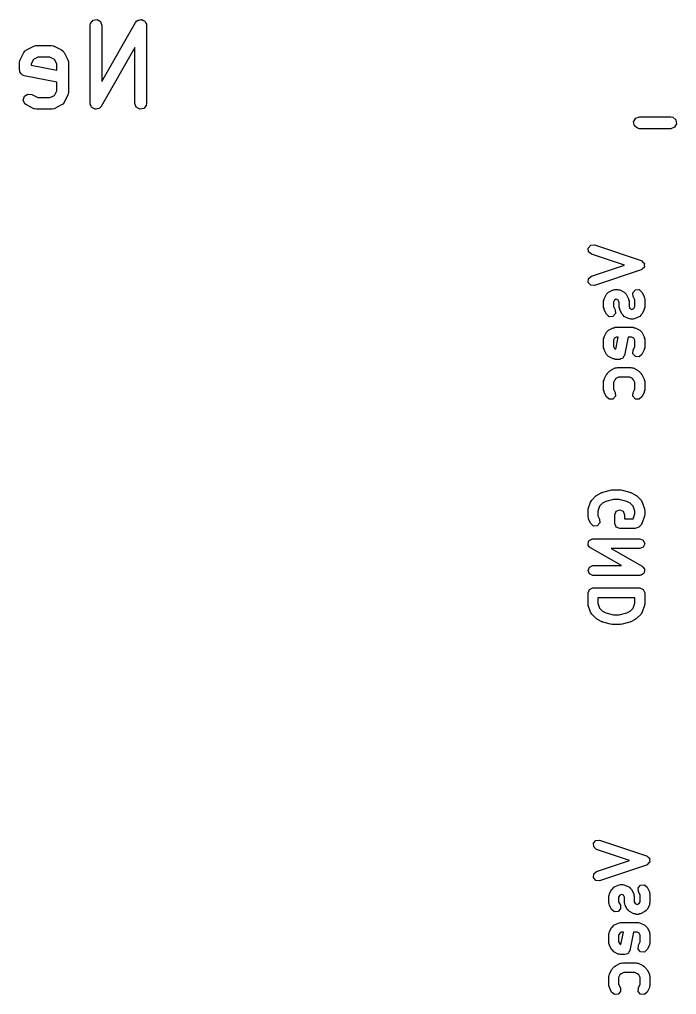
# Model space of a CAD drawing. Extents: x 83 to 117, y -103.5 to -70.8.
# Drawn here: x 108.57 to 116.97, y -86.66 to -74.18 of the extents above; entities that cross this region are included whole.
import ezdxf

# ---------------------------------------------------------------- set-up
doc = ezdxf.new("R2010")
doc.units = 0
doc.layers.add('BLACK', color=7, linetype='CONTINUOUS')

msp = doc.modelspace()

# ---------------------------------------------------------------- linework, layer by layer
at = {"layer": 'BLACK', "linetype": 'CONTINUOUS'}
for p, q in [((109.473, -74.2524), (109.477, -74.2267)), ((109.473, -75.2524), (109.473, -74.2524)), ((109.477, -74.2267), (109.51, -74.1874)), ((109.51, -74.1874), (109.561, -74.1785)), ((109.561, -74.1785), (109.605, -74.2042)), ((109.605, -74.2042), (109.623, -74.2524)), ((109.623, -74.97), (110.054, -74.2152)), ((109.623, -74.2524), (109.623, -74.97)), ((110.054, -74.2152), (110.071, -74.1951)), ((110.071, -74.1951), (110.077, -74.1927)), ((110.077, -74.1927), (110.082, -74.1874)), ((110.082, -74.1874), (110.101, -74.1841)), ((110.101, -74.1841), (110.119, -74.1774)), ((110.119, -74.1774), (110.125, -74.1797)), ((110.125, -74.1797), (110.132, -74.1785)), ((110.132, -74.1785), (110.149, -74.1882)), ((110.149, -74.1882), (110.167, -74.1947)), ((110.167, -74.1947), (110.17, -74.2007)), ((110.17, -74.2007), (110.176, -74.2042)), ((110.176, -74.2042), (110.183, -74.2223)), ((110.183, -74.2223), (110.193, -74.239)), ((110.193, -74.239), (110.192, -74.2459)), ((110.192, -74.2459), (110.194, -74.2524)), ((110.194, -74.2524), (110.194, -75.2524)), ((108.752, -74.5186), (108.777, -74.5112)), ((108.777, -74.5112), (108.781, -74.5122)), ((108.781, -74.5122), (108.786, -74.5107)), ((108.786, -74.5107), (108.976, -74.5107)), ((108.976, -74.5107), (109.002, -74.5152)), ((109.002, -74.5152), (109.005, -74.5181)), ((108.576, -74.695), (108.623, -74.5998)), ((108.623, -74.5998), (108.639, -74.5789)), ((108.639, -74.5789), (108.649, -74.5744)), ((108.649, -74.5744), (108.657, -74.5663)), ((108.657, -74.5663), (108.752, -74.5186)), ((109.005, -74.5181), (109.01, -74.5186)), ((109.01, -74.5186), (109.105, -74.5663)), ((109.105, -74.5663), (109.126, -74.5818)), ((109.126, -74.5818), (109.13, -74.5921)), ((109.13, -74.5921), (109.139, -74.5998)), ((109.139, -74.5998), (109.186, -74.695)), ((110.044, -74.5348), (109.613, -75.2896)), ((110.044, -75.2524), (110.044, -74.5348)), ((108.568, -74.7286), (108.572, -74.7029)), ((108.568, -74.8238), (108.568, -74.7286)), ((108.572, -74.7029), (108.575, -74.6995)), ((108.575, -74.6995), (108.576, -74.695)), ((108.746, -74.6892), (108.718, -74.7463)), ((108.718, -74.7463), (108.718, -74.7623)), ((108.718, -74.7623), (109.044, -74.8276)), ((108.803, -74.6607), (108.746, -74.6892)), ((108.958, -74.6607), (108.803, -74.6607)), ((109.016, -74.6892), (108.958, -74.6607)), ((109.044, -74.7463), (109.016, -74.6892)), ((109.044, -74.8276), (109.044, -74.7463)), ((109.186, -74.695), (109.194, -74.72)), ((109.194, -74.72), (109.193, -74.7244)), ((109.193, -74.7244), (109.194, -74.7286)), ((109.194, -74.7286), (109.194, -75.1095)), ((108.572, -74.8355), (108.568, -74.8238)), ((108.572, -74.8478), (108.572, -74.8355)), ((108.581, -74.8588), (108.572, -74.8478)), ((108.585, -74.872), (108.581, -74.8588)), ((108.596, -74.8782), (108.585, -74.872)), ((108.604, -74.8879), (108.596, -74.8782)), ((108.628, -74.8974), (108.604, -74.8879)), ((109.044, -74.9805), (108.628, -74.8974)), ((109.044, -75.0918), (109.044, -74.9805)), ((108.63, -75.1601), (108.673, -75.1318)), ((108.673, -75.1318), (108.724, -75.1377)), ((108.724, -75.1377), (108.803, -75.1774)), ((109.016, -75.1489), (109.044, -75.0918)), ((109.187, -75.1386), (109.186, -75.1431)), ((109.19, -75.1352), (109.187, -75.1386)), ((109.194, -75.1095), (109.19, -75.1352)), ((108.616, -75.2093), (108.63, -75.1601)), ((108.636, -75.2563), (108.616, -75.2093)), ((108.657, -75.2718), (108.636, -75.2563)), ((108.803, -75.1774), (108.958, -75.1774)), ((108.958, -75.1774), (109.016, -75.1489)), ((109.113, -75.2637), (109.105, -75.2718)), ((109.123, -75.2592), (109.113, -75.2637)), ((109.139, -75.2383), (109.123, -75.2592)), ((109.186, -75.1431), (109.139, -75.2383)), ((109.475, -75.2589), (109.473, -75.2524)), ((109.474, -75.2657), (109.475, -75.2589)), ((109.484, -75.2824), (109.474, -75.2657)), ((110.062, -75.3006), (110.044, -75.2524)), ((110.194, -75.2524), (110.19, -75.278)), ((108.752, -75.3195), (108.657, -75.2718)), ((108.757, -75.32), (108.752, -75.3195)), ((108.76, -75.3229), (108.757, -75.32)), ((108.786, -75.3274), (108.76, -75.3229)), ((108.976, -75.3274), (108.786, -75.3274)), ((108.98, -75.3258), (108.976, -75.3274)), ((108.985, -75.3269), (108.98, -75.3258)), ((109.01, -75.3195), (108.985, -75.3269)), ((109.105, -75.2718), (109.01, -75.3195)), ((109.49, -75.3006), (109.484, -75.2824)), ((109.496, -75.3041), (109.49, -75.3006)), ((109.5, -75.31), (109.496, -75.3041)), ((109.518, -75.3166), (109.5, -75.31)), ((109.535, -75.3262), (109.518, -75.3166)), ((109.541, -75.325), (109.535, -75.3262)), ((109.548, -75.3274), (109.541, -75.325)), ((109.566, -75.3207), (109.548, -75.3274)), ((109.585, -75.3173), (109.566, -75.3207)), ((109.59, -75.312), (109.585, -75.3173)), ((109.596, -75.3096), (109.59, -75.312)), ((109.613, -75.2896), (109.596, -75.3096)), ((110.106, -75.3262), (110.062, -75.3006)), ((110.157, -75.3173), (110.106, -75.3262)), ((110.19, -75.278), (110.157, -75.3173)), ((116.426, -75.487), (116.452, -75.4425)), ((116.435, -75.5375), (116.426, -75.487)), ((116.452, -75.4425), (116.5, -75.425)), ((116.5, -75.425), (116.9, -75.425)), ((116.9, -75.425), (116.926, -75.4295)), ((116.926, -75.4295), (116.965, -75.4625)), ((116.974, -75.513), (116.948, -75.5575)), ((116.965, -75.4625), (116.974, -75.513)), ((116.474, -75.5705), (116.435, -75.5375)), ((116.5, -75.575), (116.474, -75.5705)), ((116.9, -75.575), (116.5, -75.575)), ((116.948, -75.5575), (116.9, -75.575)), ((115.845, -77.1031), (115.876, -77.067)), ((115.848, -77.1508), (115.845, -77.1031)), ((115.876, -77.067), (115.924, -77.0636)), ((115.924, -77.0636), (116.524, -77.2636)), ((115.885, -77.1821), (115.848, -77.1508)), ((116.307, -77.3229), (115.885, -77.1821)), ((115.885, -77.4636), (116.307, -77.3229)), ((116.524, -77.3821), (115.924, -77.5821)), ((116.524, -77.2636), (116.528, -77.2666)), ((116.528, -77.3791), (116.524, -77.3821)), ((116.528, -77.2666), (116.532, -77.267)), ((116.532, -77.3788), (116.528, -77.3791)), ((116.532, -77.267), (116.545, -77.2819)), ((116.545, -77.3638), (116.532, -77.3788)), ((116.545, -77.2819), (116.56, -77.2949)), ((116.56, -77.3508), (116.545, -77.3638)), ((116.56, -77.2949), (116.561, -77.2996)), ((116.561, -77.3461), (116.56, -77.3508)), ((116.561, -77.2996), (116.564, -77.3031)), ((116.564, -77.3426), (116.561, -77.3461)), ((116.564, -77.3031), (116.562, -77.3229)), ((116.562, -77.3229), (116.564, -77.3426)), ((115.845, -77.5426), (115.848, -77.4949)), ((115.848, -77.4949), (115.885, -77.4636)), ((115.876, -77.5788), (115.845, -77.5426)), ((115.924, -77.5821), (115.876, -77.5788)), ((116.162, -77.6384), (116.177, -77.6374)), ((116.177, -77.6374), (116.19, -77.6318)), ((116.19, -77.6318), (116.219, -77.6318)), ((116.219, -77.6318), (116.232, -77.6374)), ((116.232, -77.6374), (116.247, -77.6384)), ((116.448, -77.6384), (116.495, -77.635)), ((116.495, -77.635), (116.532, -77.6663)), ((116.047, -77.7666), (116.048, -77.752)), ((116.048, -77.752), (116.077, -77.6949)), ((116.077, -77.6949), (116.092, -77.6819)), ((116.092, -77.6819), (116.105, -77.667)), ((116.105, -77.667), (116.162, -77.6384)), ((116.204, -77.757), (116.179, -77.7694)), ((116.229, -77.7694), (116.204, -77.757)), ((116.247, -77.6384), (116.304, -77.667)), ((116.304, -77.667), (116.317, -77.6819)), ((116.317, -77.6819), (116.332, -77.6949)), ((116.332, -77.6949), (116.36, -77.752)), ((116.36, -77.752), (116.361, -77.7666)), ((116.416, -77.6745), (116.448, -77.6384)), ((116.42, -77.7222), (116.416, -77.6745)), ((116.442, -77.7662), (116.42, -77.7222)), ((116.532, -77.6663), (116.56, -77.7235)), ((116.56, -77.7235), (116.561, -77.738)), ((116.561, -77.738), (116.567, -77.7514)), ((116.567, -77.7514), (116.567, -77.8657)), ((116.042, -77.78), (116.047, -77.7666)), ((116.042, -77.8657), (116.042, -77.78)), ((116.047, -77.8792), (116.042, -77.8657)), ((116.048, -77.8937), (116.047, -77.8792)), ((116.179, -77.7694), (116.167, -77.7948)), ((116.167, -77.7948), (116.167, -77.851)), ((116.167, -77.851), (116.189, -77.8949)), ((116.242, -77.7948), (116.229, -77.7694)), ((116.242, -77.8657), (116.242, -77.7948)), ((116.247, -77.8792), (116.242, -77.8657)), ((116.248, -77.8937), (116.247, -77.8792)), ((116.361, -77.7666), (116.367, -77.78)), ((116.367, -77.78), (116.367, -77.851)), ((116.367, -77.851), (116.379, -77.8763)), ((116.379, -77.8763), (116.404, -77.8887)), ((116.404, -77.8887), (116.429, -77.8763)), ((116.429, -77.8763), (116.442, -77.851)), ((116.442, -77.851), (116.442, -77.7662)), ((116.561, -77.8792), (116.56, -77.8937)), ((116.567, -77.8657), (116.561, -77.8792)), ((116.077, -77.9508), (116.048, -77.8937)), ((116.113, -77.9821), (116.077, -77.9508)), ((116.161, -77.9788), (116.113, -77.9821)), ((116.192, -77.9426), (116.161, -77.9788)), ((116.189, -77.8949), (116.192, -77.9426)), ((116.277, -77.9508), (116.248, -77.8937)), ((116.292, -77.9638), (116.277, -77.9508)), ((116.305, -77.9788), (116.292, -77.9638)), ((116.362, -78.0073), (116.305, -77.9788)), ((116.377, -78.0084), (116.362, -78.0073)), ((116.39, -78.0139), (116.377, -78.0084)), ((116.432, -78.0084), (116.419, -78.0139)), ((116.447, -78.0073), (116.432, -78.0084)), ((116.504, -77.9788), (116.447, -78.0073)), ((116.517, -77.9638), (116.504, -77.9788)), ((116.532, -77.9508), (116.517, -77.9638)), ((116.56, -77.8937), (116.532, -77.9508)), ((116.105, -78.1527), (116.162, -78.1241)), ((116.162, -78.1241), (116.177, -78.1231)), ((116.177, -78.1231), (116.19, -78.1175)), ((116.19, -78.1175), (116.419, -78.1175)), ((116.419, -78.0139), (116.39, -78.0139)), ((116.419, -78.1175), (116.432, -78.1231)), ((116.432, -78.1231), (116.447, -78.1241)), ((116.447, -78.1241), (116.504, -78.1527)), ((116.042, -78.2657), (116.047, -78.2523)), ((116.047, -78.2523), (116.048, -78.2378)), ((116.048, -78.2378), (116.077, -78.1806)), ((116.077, -78.1806), (116.092, -78.1676)), ((116.092, -78.1676), (116.105, -78.1527)), ((116.179, -78.2552), (116.167, -78.2805)), ((116.205, -78.2425), (116.179, -78.2552)), ((116.197, -78.3992), (116.228, -78.2425)), ((116.228, -78.2425), (116.205, -78.2425)), ((116.356, -78.2425), (116.308, -78.478)), ((116.404, -78.2425), (116.356, -78.2425)), ((116.429, -78.2552), (116.404, -78.2425)), ((116.442, -78.2805), (116.429, -78.2552)), ((116.504, -78.1527), (116.517, -78.1676)), ((116.517, -78.1676), (116.532, -78.1806)), ((116.532, -78.1806), (116.56, -78.2378)), ((116.56, -78.2378), (116.561, -78.2523)), ((116.561, -78.2523), (116.567, -78.2657)), ((116.042, -78.38), (116.042, -78.2657)), ((116.047, -78.3934), (116.042, -78.38)), ((116.167, -78.2805), (116.167, -78.3652)), ((116.167, -78.3652), (116.179, -78.3906)), ((116.42, -78.4092), (116.442, -78.3652)), ((116.442, -78.3652), (116.442, -78.2805)), ((116.567, -78.38), (116.561, -78.3934)), ((116.567, -78.2657), (116.567, -78.38)), ((116.048, -78.408), (116.047, -78.3934)), ((116.077, -78.4651), (116.048, -78.408)), ((116.092, -78.4781), (116.077, -78.4651)), ((116.105, -78.493), (116.092, -78.4781)), ((116.162, -78.5216), (116.105, -78.493)), ((116.179, -78.3906), (116.197, -78.3992)), ((116.291, -78.5099), (116.285, -78.5124)), ((116.298, -78.4931), (116.291, -78.5099)), ((116.308, -78.478), (116.298, -78.4931)), ((116.416, -78.4569), (116.42, -78.4092)), ((116.448, -78.493), (116.416, -78.4569)), ((116.495, -78.4964), (116.448, -78.493)), ((116.532, -78.4651), (116.495, -78.4964)), ((116.56, -78.408), (116.532, -78.4651)), ((116.561, -78.3934), (116.56, -78.408)), ((116.177, -78.5226), (116.162, -78.5216)), ((116.19, -78.5282), (116.177, -78.5226)), ((116.247, -78.5282), (116.19, -78.5282)), ((116.205, -78.6374), (116.219, -78.6318)), ((116.219, -78.6318), (116.39, -78.6318)), ((116.264, -78.5212), (116.247, -78.5282)), ((116.282, -78.5177), (116.264, -78.5212)), ((116.285, -78.5124), (116.282, -78.5177)), ((116.39, -78.6318), (116.403, -78.6374)), ((116.048, -78.7806), (116.077, -78.7235)), ((116.077, -78.7235), (116.085, -78.7167)), ((116.085, -78.7167), (116.089, -78.7072)), ((116.089, -78.7072), (116.117, -78.6787)), ((116.117, -78.6787), (116.127, -78.6747)), ((116.127, -78.6747), (116.133, -78.667)), ((116.133, -78.667), (116.191, -78.6384)), ((116.191, -78.6384), (116.205, -78.6374)), ((116.233, -78.7568), (116.198, -78.7742)), ((116.375, -78.7568), (116.233, -78.7568)), ((116.41, -78.7742), (116.375, -78.7568)), ((116.403, -78.6374), (116.418, -78.6384)), ((116.418, -78.6384), (116.475, -78.667)), ((116.475, -78.667), (116.482, -78.6747)), ((116.482, -78.6747), (116.491, -78.6787)), ((116.491, -78.6787), (116.52, -78.7072)), ((116.52, -78.7072), (116.524, -78.7167)), ((116.524, -78.7167), (116.532, -78.7235)), ((116.532, -78.7235), (116.56, -78.7806)), ((116.042, -78.8086), (116.047, -78.7951)), ((116.042, -78.9229), (116.042, -78.8086)), ((116.047, -78.7951), (116.048, -78.7806)), ((116.184, -78.7885), (116.167, -78.8233)), ((116.167, -78.8233), (116.167, -78.9081)), ((116.198, -78.7742), (116.184, -78.7885)), ((116.424, -78.7885), (116.41, -78.7742)), ((116.442, -78.8233), (116.424, -78.7885)), ((116.442, -78.9081), (116.442, -78.8233)), ((116.56, -78.7806), (116.561, -78.7951)), ((116.561, -78.7951), (116.567, -78.8086)), ((116.567, -78.8086), (116.567, -78.9229)), ((116.047, -78.9363), (116.042, -78.9229)), ((116.048, -78.9508), (116.047, -78.9363)), ((116.077, -79.008), (116.048, -78.9508)), ((116.113, -79.0393), (116.077, -79.008)), ((116.192, -78.9998), (116.161, -79.0359)), ((116.167, -78.9081), (116.189, -78.952)), ((116.189, -78.952), (116.192, -78.9998)), ((116.416, -78.9998), (116.42, -78.952)), ((116.448, -79.0359), (116.416, -78.9998)), ((116.42, -78.952), (116.442, -78.9081)), ((116.532, -79.0079), (116.495, -79.0393)), ((116.56, -78.9508), (116.532, -79.0079)), ((116.561, -78.9363), (116.56, -78.9508)), ((116.567, -78.9229), (116.561, -78.9363)), ((116.161, -79.0359), (116.113, -79.0393)), ((116.495, -79.0393), (116.448, -79.0359)), ((115.962, -80.2612), (116.019, -80.2327)), ((116.019, -80.2327), (116.026, -80.2322)), ((116.026, -80.2322), (116.032, -80.2279)), ((116.032, -80.2279), (116.146, -80.1994)), ((116.146, -80.1994), (116.154, -80.2005)), ((116.154, -80.2005), (116.161, -80.1975)), ((116.161, -80.1975), (116.247, -80.1975)), ((116.247, -80.1975), (116.254, -80.2005)), ((116.254, -80.2005), (116.262, -80.1994)), ((116.262, -80.1994), (116.377, -80.2279)), ((116.377, -80.2279), (116.382, -80.2322)), ((116.382, -80.2322), (116.389, -80.2327)), ((116.389, -80.2327), (116.447, -80.2612)), ((115.845, -80.4402), (115.874, -80.3545)), ((115.874, -80.3545), (115.883, -80.3435)), ((115.883, -80.3435), (115.889, -80.3301)), ((115.889, -80.3301), (115.946, -80.2729)), ((115.946, -80.2729), (115.955, -80.269)), ((115.955, -80.269), (115.962, -80.2612)), ((116.027, -80.3685), (115.987, -80.408)), ((116.069, -80.3475), (116.027, -80.3685)), ((116.169, -80.3225), (116.069, -80.3475)), ((116.239, -80.3225), (116.169, -80.3225)), ((116.34, -80.3475), (116.239, -80.3225)), ((116.382, -80.3685), (116.34, -80.3475)), ((116.421, -80.408), (116.382, -80.3685)), ((116.447, -80.2612), (116.453, -80.269)), ((116.453, -80.269), (116.463, -80.2729)), ((116.463, -80.2729), (116.52, -80.3301)), ((116.52, -80.3301), (116.525, -80.3435)), ((116.525, -80.3435), (116.535, -80.3545)), ((116.535, -80.3545), (116.564, -80.4402)), ((115.842, -80.46), (115.846, -80.4505)), ((115.842, -80.5457), (115.842, -80.46)), ((115.846, -80.4505), (115.845, -80.4402)), ((115.987, -80.408), (115.967, -80.4701)), ((115.967, -80.4701), (115.967, -80.531)), ((116.185, -80.5171), (116.203, -80.4729)), ((116.203, -80.4729), (116.247, -80.4546)), ((116.247, -80.4546), (116.291, -80.4729)), ((116.291, -80.4729), (116.31, -80.5171)), ((116.442, -80.4701), (116.421, -80.408)), ((116.421, -80.5689), (116.442, -80.507)), ((116.442, -80.507), (116.442, -80.4701)), ((116.564, -80.4402), (116.563, -80.4505)), ((116.563, -80.4505), (116.567, -80.46)), ((116.567, -80.46), (116.567, -80.5171)), ((115.847, -80.5592), (115.842, -80.5457)), ((115.848, -80.5737), (115.847, -80.5592)), ((115.877, -80.6308), (115.848, -80.5737)), ((115.913, -80.6621), (115.877, -80.6308)), ((115.992, -80.6226), (115.961, -80.6588)), ((115.967, -80.531), (115.989, -80.5749)), ((115.989, -80.5749), (115.992, -80.6226)), ((116.185, -80.6314), (116.185, -80.5171)), ((116.203, -80.6756), (116.185, -80.6314)), ((116.31, -80.5171), (116.31, -80.5689)), ((116.31, -80.5689), (116.421, -80.5689)), ((116.535, -80.6226), (116.525, -80.6336)), ((116.564, -80.5369), (116.535, -80.6226)), ((116.567, -80.5171), (116.563, -80.5266)), ((116.563, -80.5266), (116.564, -80.5369)), ((115.961, -80.6588), (115.913, -80.6621)), ((116.247, -80.6939), (116.203, -80.6756)), ((116.447, -80.6939), (116.247, -80.6939)), ((116.465, -80.6863), (116.447, -80.6939)), ((116.491, -80.6756), (116.465, -80.6863)), ((116.52, -80.6471), (116.491, -80.6756)), ((116.525, -80.6336), (116.52, -80.6471)), ((115.842, -80.8886), (115.848, -80.8736)), ((115.848, -80.8736), (115.85, -80.8576)), ((115.85, -80.8576), (115.857, -80.8523)), ((115.857, -80.8523), (115.86, -80.8444)), ((115.86, -80.8444), (115.875, -80.8382)), ((115.875, -80.8382), (115.888, -80.8283)), ((115.888, -80.8283), (115.896, -80.8294)), ((115.896, -80.8294), (115.904, -80.8261)), ((115.904, -80.8261), (116.504, -80.8261)), ((116.504, -80.8261), (116.548, -80.8444)), ((116.548, -80.8444), (116.567, -80.8886)), ((115.845, -80.8965), (115.842, -80.8886)), ((115.844, -80.905), (115.845, -80.8965)), ((115.854, -80.9178), (115.844, -80.905)), ((115.86, -80.9328), (115.854, -80.9178)), ((115.868, -80.936), (115.86, -80.9328)), ((115.873, -80.9428), (115.868, -80.936)), ((116.269, -81.1689), (115.873, -80.9428)), ((116.504, -80.9511), (116.14, -80.9511)), ((116.14, -80.9511), (116.535, -81.1772)), ((116.548, -80.9328), (116.504, -80.9511)), ((116.567, -80.8886), (116.548, -80.9328)), ((115.842, -81.2314), (115.86, -81.1872)), ((115.86, -81.2756), (115.842, -81.2314)), ((115.86, -81.1872), (115.904, -81.1689)), ((115.904, -81.1689), (116.269, -81.1689)), ((116.535, -81.1772), (116.541, -81.1839)), ((116.541, -81.1839), (116.548, -81.1872)), ((116.548, -81.1872), (116.555, -81.2022)), ((116.555, -81.2022), (116.565, -81.215)), ((116.561, -81.2464), (116.559, -81.2624)), ((116.567, -81.2314), (116.561, -81.2464)), ((116.565, -81.215), (116.563, -81.2235)), ((116.563, -81.2235), (116.567, -81.2314)), ((115.904, -81.2939), (115.86, -81.2756)), ((116.504, -81.2939), (115.904, -81.2939)), ((116.512, -81.2906), (116.504, -81.2939)), ((116.521, -81.2917), (116.512, -81.2906)), ((116.534, -81.2818), (116.521, -81.2917)), ((116.548, -81.2756), (116.534, -81.2818)), ((116.552, -81.2677), (116.548, -81.2756)), ((116.559, -81.2624), (116.552, -81.2677)), ((115.842, -81.5171), (115.86, -81.4729)), ((115.86, -81.4729), (115.904, -81.4546)), ((115.904, -81.4546), (116.504, -81.4546)), ((116.504, -81.4546), (116.548, -81.4729)), ((116.548, -81.4729), (116.567, -81.5171)), ((115.842, -81.66), (115.842, -81.5171)), ((115.967, -81.5796), (115.967, -81.6499)), ((116.442, -81.5796), (115.967, -81.5796)), ((116.442, -81.6499), (116.442, -81.5796)), ((116.567, -81.5171), (116.567, -81.66)), ((115.846, -81.6695), (115.842, -81.66)), ((115.845, -81.6798), (115.846, -81.6695)), ((115.874, -81.7655), (115.845, -81.6798)), ((115.967, -81.6499), (115.987, -81.712)), ((115.987, -81.712), (116.027, -81.7515)), ((116.027, -81.7515), (116.069, -81.7725)), ((116.34, -81.7725), (116.382, -81.7515)), ((116.382, -81.7515), (116.421, -81.712)), ((116.421, -81.712), (116.442, -81.6499)), ((116.564, -81.6798), (116.535, -81.7655)), ((116.567, -81.66), (116.563, -81.6695)), ((116.563, -81.6695), (116.564, -81.6798)), ((115.883, -81.7765), (115.874, -81.7655)), ((115.889, -81.7899), (115.883, -81.7765)), ((115.946, -81.8471), (115.889, -81.7899)), ((115.955, -81.851), (115.946, -81.8471)), ((115.962, -81.8588), (115.955, -81.851)), ((116.019, -81.8873), (115.962, -81.8588)), ((116.069, -81.7725), (116.169, -81.7975)), ((116.169, -81.7975), (116.239, -81.7975)), ((116.239, -81.7975), (116.34, -81.7725)), ((116.447, -81.8588), (116.389, -81.8873)), ((116.453, -81.851), (116.447, -81.8588)), ((116.463, -81.8471), (116.453, -81.851)), ((116.52, -81.7899), (116.463, -81.8471)), ((116.525, -81.7765), (116.52, -81.7899)), ((116.535, -81.7655), (116.525, -81.7765)), ((116.026, -81.8878), (116.019, -81.8873)), ((116.032, -81.8921), (116.026, -81.8878)), ((116.146, -81.9206), (116.032, -81.8921)), ((116.154, -81.9195), (116.146, -81.9206)), ((116.161, -81.9225), (116.154, -81.9195)), ((116.247, -81.9225), (116.161, -81.9225)), ((116.254, -81.9195), (116.247, -81.9225)), ((116.262, -81.9206), (116.254, -81.9195)), ((116.377, -81.8921), (116.262, -81.9206)), ((116.382, -81.8878), (116.377, -81.8921)), ((116.389, -81.8873), (116.382, -81.8878)), ((115.912, -84.7231), (115.943, -84.687)), ((115.916, -84.7708), (115.912, -84.7231)), ((115.943, -84.687), (115.991, -84.6836)), ((115.991, -84.6836), (116.591, -84.8836)), ((115.952, -84.8021), (115.916, -84.7708)), ((116.374, -84.9429), (115.952, -84.8021)), ((115.952, -85.0836), (116.374, -84.9429)), ((116.591, -84.8836), (116.595, -84.8866)), ((116.595, -84.9991), (116.591, -85.0022)), ((116.595, -84.8866), (116.599, -84.887)), ((116.599, -84.9988), (116.595, -84.9991)), ((116.599, -84.887), (116.612, -84.9019)), ((116.612, -84.9838), (116.599, -84.9988)), ((116.612, -84.9019), (116.627, -84.9149)), ((116.627, -84.9708), (116.612, -84.9838)), ((116.627, -84.9149), (116.628, -84.9196)), ((116.628, -84.9661), (116.627, -84.9708)), ((116.628, -84.9196), (116.631, -84.9231)), ((116.631, -84.9626), (116.628, -84.9661)), ((116.631, -84.9231), (116.629, -84.9429)), ((116.629, -84.9429), (116.631, -84.9626)), ((115.912, -85.1626), (115.916, -85.1149)), ((115.916, -85.1149), (115.952, -85.0836)), ((116.591, -85.0022), (115.991, -85.2022)), ((115.943, -85.1988), (115.912, -85.1626)), ((115.991, -85.2022), (115.943, -85.1988)), ((116.114, -85.3866), (116.116, -85.372)), ((116.116, -85.372), (116.144, -85.3149)), ((116.144, -85.3149), (116.159, -85.3019)), ((116.159, -85.3019), (116.172, -85.287)), ((116.172, -85.287), (116.229, -85.2584)), ((116.229, -85.2584), (116.244, -85.2574)), ((116.244, -85.2574), (116.257, -85.2518)), ((116.257, -85.2518), (116.286, -85.2518)), ((116.286, -85.2518), (116.299, -85.2574)), ((116.299, -85.2574), (116.314, -85.2584)), ((116.314, -85.2584), (116.371, -85.287)), ((116.371, -85.287), (116.384, -85.3019)), ((116.384, -85.3019), (116.399, -85.3149)), ((116.399, -85.3149), (116.427, -85.3721)), ((116.427, -85.3721), (116.428, -85.3866)), ((116.484, -85.2945), (116.515, -85.2584)), ((116.487, -85.3422), (116.484, -85.2945)), ((116.509, -85.3862), (116.487, -85.3422)), ((116.515, -85.2584), (116.563, -85.255)), ((116.563, -85.255), (116.599, -85.2863)), ((116.599, -85.2863), (116.627, -85.3435)), ((116.627, -85.3435), (116.628, -85.358)), ((116.628, -85.358), (116.634, -85.3714)), ((116.634, -85.3714), (116.634, -85.4857)), ((116.109, -85.4), (116.114, -85.3866)), ((116.109, -85.4857), (116.109, -85.4)), ((116.114, -85.4992), (116.109, -85.4857)), ((116.116, -85.5137), (116.114, -85.4992)), ((116.247, -85.3894), (116.234, -85.4148)), ((116.234, -85.4148), (116.234, -85.471)), ((116.234, -85.471), (116.256, -85.5149)), ((116.271, -85.377), (116.247, -85.3894)), ((116.296, -85.3894), (116.271, -85.377)), ((116.309, -85.4148), (116.296, -85.3894)), ((116.309, -85.4857), (116.309, -85.4148)), ((116.314, -85.4992), (116.309, -85.4857)), ((116.316, -85.5137), (116.314, -85.4992)), ((116.428, -85.3866), (116.434, -85.4)), ((116.434, -85.4), (116.434, -85.471)), ((116.434, -85.471), (116.447, -85.4963)), ((116.447, -85.4963), (116.471, -85.5087)), ((116.471, -85.5087), (116.496, -85.4963)), ((116.496, -85.4963), (116.509, -85.471)), ((116.509, -85.471), (116.509, -85.3862)), ((116.628, -85.4992), (116.627, -85.5137)), ((116.634, -85.4857), (116.628, -85.4992)), ((116.144, -85.5708), (116.116, -85.5137)), ((116.18, -85.6021), (116.144, -85.5708)), ((116.228, -85.5988), (116.18, -85.6021)), ((116.259, -85.5626), (116.228, -85.5988)), ((116.256, -85.5149), (116.259, -85.5626)), ((116.344, -85.5708), (116.316, -85.5137)), ((116.359, -85.5838), (116.344, -85.5708)), ((116.372, -85.5988), (116.359, -85.5838)), ((116.429, -85.6273), (116.372, -85.5988)), ((116.571, -85.5988), (116.514, -85.6273)), ((116.584, -85.5838), (116.571, -85.5988)), ((116.599, -85.5708), (116.584, -85.5838)), ((116.627, -85.5137), (116.599, -85.5708)), ((116.172, -85.7727), (116.229, -85.7441)), ((116.229, -85.7441), (116.244, -85.7431)), ((116.244, -85.7431), (116.257, -85.7375)), ((116.257, -85.7375), (116.486, -85.7375)), ((116.444, -85.6284), (116.429, -85.6273)), ((116.457, -85.6339), (116.444, -85.6284)), ((116.486, -85.6339), (116.457, -85.6339)), ((116.499, -85.6284), (116.486, -85.6339)), ((116.486, -85.7375), (116.499, -85.7431)), ((116.514, -85.6273), (116.499, -85.6284)), ((116.499, -85.7431), (116.514, -85.7441)), ((116.514, -85.7441), (116.571, -85.7727)), ((116.109, -85.8857), (116.114, -85.8723)), ((116.114, -85.8723), (116.116, -85.8578)), ((116.116, -85.8578), (116.144, -85.8006)), ((116.144, -85.8006), (116.159, -85.7876)), ((116.159, -85.7876), (116.172, -85.7727)), ((116.247, -85.8752), (116.234, -85.9005)), ((116.272, -85.8625), (116.247, -85.8752)), ((116.264, -86.0192), (116.295, -85.8625)), ((116.295, -85.8625), (116.272, -85.8625)), ((116.423, -85.8625), (116.376, -86.098)), ((116.471, -85.8625), (116.423, -85.8625)), ((116.496, -85.8752), (116.471, -85.8625)), ((116.509, -85.9005), (116.496, -85.8752)), ((116.571, -85.7727), (116.584, -85.7876)), ((116.584, -85.7876), (116.599, -85.8006)), ((116.599, -85.8006), (116.627, -85.8578)), ((116.627, -85.8578), (116.628, -85.8723)), ((116.628, -85.8723), (116.634, -85.8857)), ((116.109, -86), (116.109, -85.8857)), ((116.114, -86.0134), (116.109, -86)), ((116.234, -85.9005), (116.234, -85.9852)), ((116.234, -85.9852), (116.247, -86.0106)), ((116.487, -86.0292), (116.509, -85.9852)), ((116.509, -85.9852), (116.509, -85.9005)), ((116.634, -86), (116.628, -86.0134)), ((116.634, -85.8857), (116.634, -86)), ((116.116, -86.028), (116.114, -86.0134)), ((116.144, -86.0851), (116.116, -86.028)), ((116.159, -86.0981), (116.144, -86.0851)), ((116.172, -86.113), (116.159, -86.0981)), ((116.229, -86.1416), (116.172, -86.113)), ((116.247, -86.0106), (116.264, -86.0192)), ((116.365, -86.1131), (116.358, -86.1299)), ((116.376, -86.098), (116.365, -86.1131)), ((116.484, -86.0769), (116.487, -86.0292)), ((116.515, -86.113), (116.484, -86.0769)), ((116.563, -86.1164), (116.515, -86.113)), ((116.599, -86.0851), (116.563, -86.1164)), ((116.627, -86.028), (116.599, -86.0851)), ((116.628, -86.0134), (116.627, -86.028)), ((116.244, -86.1426), (116.229, -86.1416)), ((116.257, -86.1482), (116.244, -86.1426)), ((116.314, -86.1482), (116.257, -86.1482)), ((116.331, -86.1412), (116.314, -86.1482)), ((116.349, -86.1377), (116.331, -86.1412)), ((116.353, -86.1324), (116.349, -86.1377)), ((116.358, -86.1299), (116.353, -86.1324)), ((116.116, -86.4006), (116.144, -86.3435)), ((116.144, -86.3435), (116.152, -86.3367)), ((116.152, -86.3367), (116.156, -86.3272)), ((116.156, -86.3272), (116.184, -86.2987)), ((116.184, -86.2987), (116.194, -86.2947)), ((116.194, -86.2947), (116.201, -86.287)), ((116.201, -86.287), (116.258, -86.2584)), ((116.258, -86.2584), (116.272, -86.2574)), ((116.272, -86.2574), (116.286, -86.2518)), ((116.286, -86.2518), (116.457, -86.2518)), ((116.457, -86.2518), (116.471, -86.2574)), ((116.471, -86.2574), (116.485, -86.2584)), ((116.485, -86.2584), (116.542, -86.287)), ((116.542, -86.287), (116.549, -86.2947)), ((116.549, -86.2947), (116.558, -86.2987)), ((116.558, -86.2987), (116.587, -86.3272)), ((116.587, -86.3272), (116.591, -86.3367)), ((116.591, -86.3367), (116.599, -86.3435)), ((116.599, -86.3435), (116.627, -86.4006)), ((116.109, -86.4286), (116.114, -86.4151)), ((116.109, -86.5429), (116.109, -86.4286)), ((116.114, -86.4151), (116.116, -86.4006)), ((116.251, -86.4085), (116.234, -86.4433)), ((116.234, -86.4433), (116.234, -86.5281)), ((116.266, -86.3942), (116.251, -86.4085)), ((116.3, -86.3768), (116.266, -86.3942)), ((116.442, -86.3768), (116.3, -86.3768)), ((116.477, -86.3942), (116.442, -86.3768)), ((116.491, -86.4085), (116.477, -86.3942)), ((116.509, -86.4433), (116.491, -86.4085)), ((116.509, -86.5281), (116.509, -86.4433)), ((116.627, -86.4006), (116.628, -86.4151)), ((116.628, -86.4151), (116.634, -86.4286)), ((116.634, -86.4286), (116.634, -86.5429)), ((116.114, -86.5563), (116.109, -86.5429)), ((116.116, -86.5708), (116.114, -86.5563)), ((116.144, -86.628), (116.116, -86.5708)), ((116.259, -86.6198), (116.228, -86.6559)), ((116.234, -86.5281), (116.256, -86.572)), ((116.256, -86.572), (116.259, -86.6198)), ((116.484, -86.6198), (116.487, -86.572)), ((116.515, -86.6559), (116.484, -86.6198)), ((116.487, -86.572), (116.509, -86.5281)), ((116.627, -86.5708), (116.599, -86.6279)), ((116.628, -86.5563), (116.627, -86.5708)), ((116.634, -86.5429), (116.628, -86.5563)), ((116.18, -86.6593), (116.144, -86.628)), ((116.228, -86.6559), (116.18, -86.6593)), ((116.563, -86.6593), (116.515, -86.6559)), ((116.599, -86.6279), (116.563, -86.6593))]:
    msp.add_line(p, q, dxfattribs=at)

doc.saveas('drawing.dxf')
